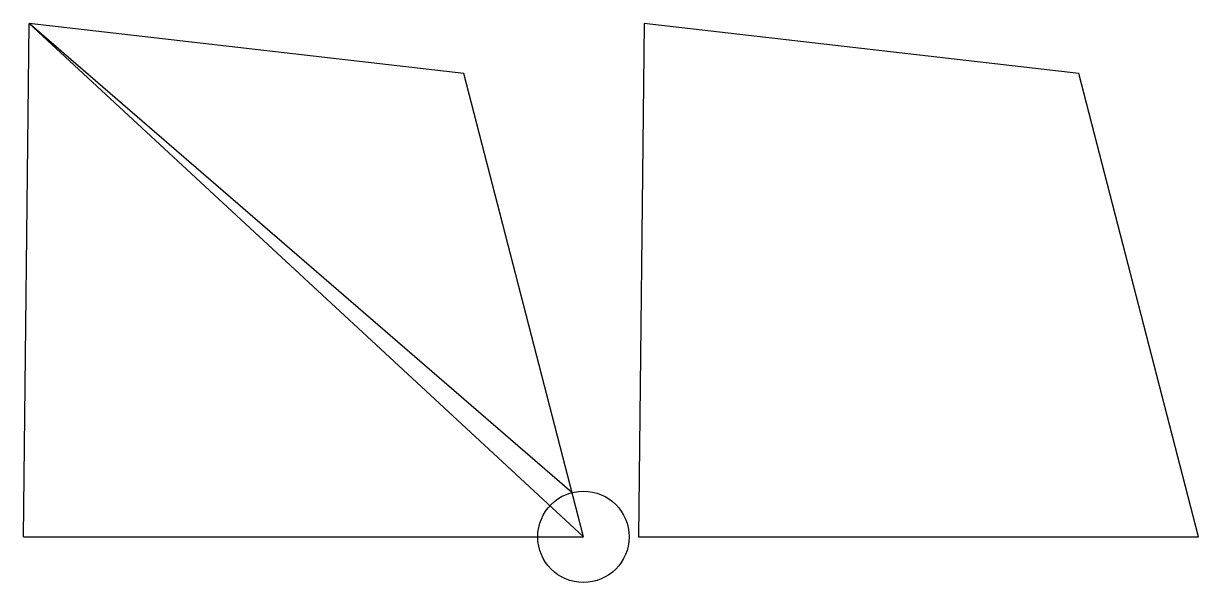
# Model space of a CAD drawing. Header units: inches. Extents: x 352731 to 371558, y -52658 to -39161.
# Drawn here: x 363195 to 364404, y -45492 to -44917 of the extents above; entities that cross this region are included whole.
import ezdxf

# ---------------------------------------------------------------- set-up
doc = ezdxf.new("R2010")
doc.units = ezdxf.units.IN
doc.header["$LTSCALE"] = 2
doc.header["$MEASUREMENT"] = 0
doc.layers.get('0').update_dxf_attribs({"linetype": 'CONTINUOUS'})

msp = doc.modelspace()

# ---------------------------------------------------------------- linework, layer by layer
at = {"ltscale": 0.5}
for p, q in [((363195, -45444.8), (363200.9, -44916.8)), ((363200.9, -44916.8), (363771, -45444.8)), ((363648, -44968.4), (363200.9, -44916.8)), ((363759.2, -45399.3), (363200.9, -44916.8)), ((363771, -45444.8), (363648, -44968.4)), ((363195, -45444.8), (363771, -45444.8))]:
    msp.add_line(p, q, dxfattribs=at)
msp.add_lwpolyline([(364280.7, -44968.4), (363833.6, -44916.8), (363827.7, -45444.8), (364403.7, -45444.8)], close=True, dxfattribs=at)
msp.add_circle((363771, -45444.8), 47, dxfattribs=at)

doc.saveas('drawing.dxf')
